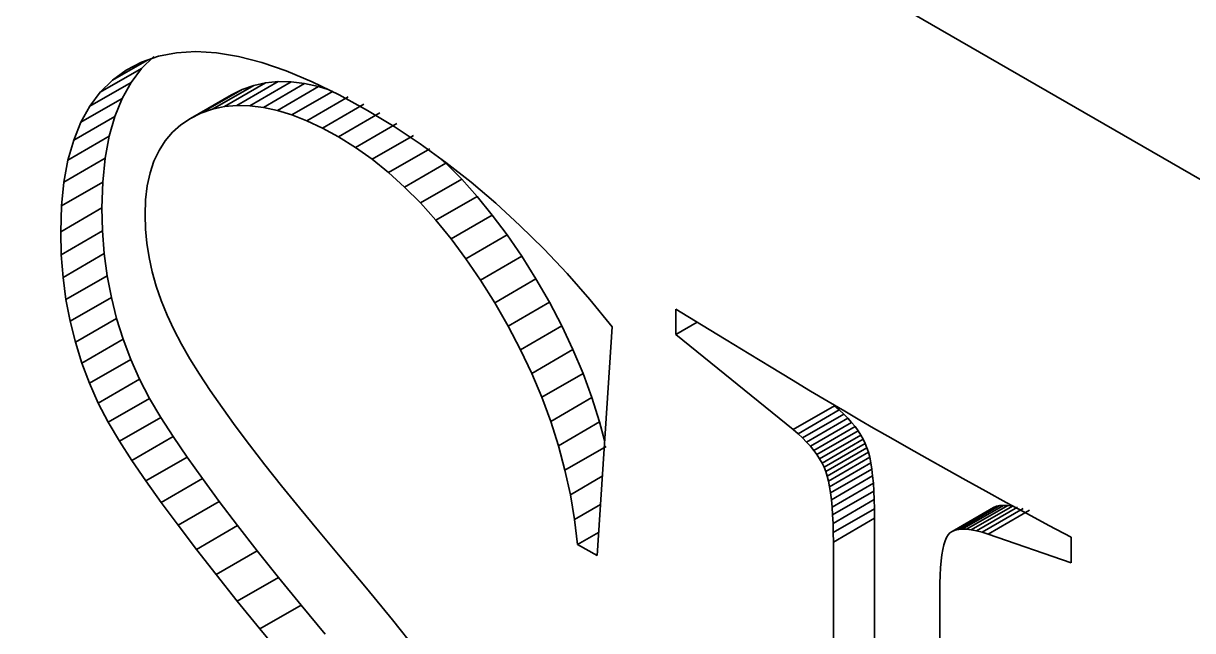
# Model space of a CAD drawing. Header units: millimetres. Extents: x -148 to 148, y -105 to 105.
# Drawn here: x 34.142 to 36.147, y -6.925 to -5.884 of the extents above; entities that cross this region are included whole.
import ezdxf

# ---------------------------------------------------------------- set-up
doc = ezdxf.new("R2010")
doc.units = ezdxf.units.MM
doc.layers.add('粗实线层', color=7, linetype='Continuous', lineweight=35)

msp = doc.modelspace()

# ---------------------------------------------------------------- linework, layer by layer
at = {"layer": '粗实线层', "color": 7, "lineweight": 35, "ltscale": 0.265361}
msp.add_line((37.3367, -6.8307), (28.1443, -1.5235), dxfattribs=at)
at = {"layer": '粗实线层', "color": 7, "lineweight": 35, "ltscale": 0.000790852}
msp.add_line((34.3737, -5.9403), (34.4047, -5.9342), dxfattribs=at)
at = {"layer": '粗实线层', "color": 7, "lineweight": 35, "ltscale": 0.000832275}
msp.add_line((34.4047, -5.9342), (34.4379, -5.9323), dxfattribs=at)
at = {"layer": '粗实线层', "color": 7, "lineweight": 35, "ltscale": 0.000887785}
msp.add_line((34.4379, -5.9323), (34.4734, -5.9344), dxfattribs=at)
at = {"layer": '粗实线层', "color": 7, "lineweight": 35, "ltscale": 0.000954245}
msp.add_line((34.4734, -5.9344), (34.511, -5.9406), dxfattribs=at)
at = {"layer": '粗实线层', "color": 7, "lineweight": 35, "ltscale": 0.001735}
msp.add_line((34.2949, -5.9815), (34.355, -5.9468), dxfattribs=at)
at = {"layer": '粗实线层', "color": 7, "lineweight": 35, "ltscale": 0.000744145}
msp.add_line((34.3185, -5.9643), (34.3448, -5.9504), dxfattribs=at)
at = {"layer": '粗实线层', "color": 7, "lineweight": 35, "ltscale": 0.000764178}
msp.add_line((34.3448, -5.9504), (34.3737, -5.9403), dxfattribs=at)
at = {"layer": '粗实线层', "color": 7, "lineweight": 35, "ltscale": 0.00073235}
for p, q in [((34.3448, -5.9613), (34.3656, -5.9407)), ((34.2741, -6.0021), (34.2949, -5.9815))]:
    msp.add_line(p, q, dxfattribs=at)
at = {"layer": '粗实线层', "color": 7, "lineweight": 35, "ltscale": 0.001029}
for p, q in [((34.511, -5.9406), (34.5509, -5.951)), ((34.9463, -6.2126), (34.9203, -6.1807)), ((34.8756, -6.2535), (34.8496, -6.2215))]:
    msp.add_line(p, q, dxfattribs=at)
at = {"layer": '粗实线层', "color": 7, "lineweight": 35, "ltscale": 0.001112}
for p, q in [((34.5509, -5.951), (34.593, -5.9654)), ((35.1019, -6.4844), (35.0847, -6.4434)), ((35.0312, -6.5252), (35.014, -6.4842))]:
    msp.add_line(p, q, dxfattribs=at)
at = {"layer": '粗实线层', "color": 7, "lineweight": 35, "ltscale": 0.002041}
for p, q in [((34.2741, -6.0021), (34.3448, -5.9613)), ((34.2561, -6.0261), (34.3268, -5.9853)), ((34.4664, -6.0311), (34.5371, -5.9903)), ((34.4869, -6.0267), (34.5576, -5.9858)), ((34.5083, -6.0246), (34.579, -5.9838)), ((34.5306, -6.0251), (34.6013, -5.9842)), ((34.5537, -6.0279), (34.6244, -5.987)), ((34.5777, -6.0331), (34.6485, -5.9923)), ((34.2408, -6.0535), (34.3115, -6.0127)), ((34.4285, -6.047), (34.4992, -6.0062)), ((34.4467, -6.038), (34.5175, -5.9972)), ((34.6284, -6.0509), (34.6991, -6.0101)), ((34.6551, -6.0634), (34.7258, -6.0226)), ((34.2284, -6.0843), (34.2991, -6.0435)), ((34.6826, -6.0783), (34.7533, -6.0375)), ((34.7117, -6.0965), (34.7824, -6.0556)), ((34.2186, -6.1185), (34.2894, -6.0776)), ((34.7403, -6.1169), (34.8111, -6.0761)), ((34.2117, -6.156), (34.2824, -6.1152)), ((34.7684, -6.1396), (34.8391, -6.0988)), ((34.796, -6.1646), (34.8667, -6.1238)), ((34.823, -6.1919), (34.8938, -6.1511)), ((34.2076, -6.1969), (34.2783, -6.1561)), ((34.8496, -6.2215), (34.9203, -6.1807)), ((34.2062, -6.2412), (34.2769, -6.2004)), ((34.8756, -6.2535), (34.9463, -6.2126)), ((34.2072, -6.2808), (34.2779, -6.2399)), ((34.2102, -6.3195), (34.2809, -6.2787)), ((34.926, -6.3242), (34.9967, -6.2834)), ((34.2152, -6.3574), (34.2859, -6.3166)), ((34.9505, -6.363), (35.0212, -6.3222)), ((34.2223, -6.3946), (34.293, -6.3538)), ((34.9736, -6.4031), (35.0443, -6.3623)), ((34.2313, -6.4309), (34.3021, -6.3901)), ((34.9948, -6.4435), (35.0655, -6.4027)), ((34.2424, -6.4664), (34.3131, -6.4256)), ((35.014, -6.4842), (35.0847, -6.4434)), ((34.2555, -6.5011), (34.3262, -6.4603)), ((34.2706, -6.535), (34.3413, -6.4942)), ((35.0312, -6.5252), (35.1019, -6.4844)), ((34.2878, -6.5681), (34.3585, -6.5273)), ((35.0465, -6.5666), (35.1172, -6.5257)), ((35.4625, -6.5806), (35.5332, -6.5398)), ((35.4707, -6.5877), (35.5414, -6.5469)), ((35.4783, -6.5949), (35.549, -6.554)), ((34.3069, -6.6004), (34.3776, -6.5596)), ((35.0597, -6.6082), (35.1304, -6.5674)), ((35.4854, -6.602), (35.5561, -6.5612)), ((35.4918, -6.6092), (35.5625, -6.5683)), ((35.4977, -6.6163), (35.5684, -6.5755)), ((34.3283, -6.6334), (34.399, -6.5925)), ((35.503, -6.6235), (35.5737, -6.5827)), ((35.5077, -6.6307), (35.5784, -6.5899)), ((35.0709, -6.6501), (35.1416, -6.6093)), ((35.5118, -6.638), (35.5825, -6.5971)), ((35.5152, -6.6452), (35.586, -6.6044)), ((35.5182, -6.6524), (35.5889, -6.6116)), ((34.3522, -6.6684), (34.4229, -6.6276)), ((35.5206, -6.6602), (35.5913, -6.6194)), ((35.5228, -6.6689), (35.5936, -6.6281)), ((35.5248, -6.6786), (35.5955, -6.6377)), ((35.5265, -6.6892), (35.5972, -6.6484)), ((34.3785, -6.7055), (34.4493, -6.6647)), ((35.5279, -6.7009), (35.5986, -6.66)), ((35.5291, -6.7134), (35.5998, -6.6726)), ((35.53, -6.727), (35.6007, -6.6862)), ((34.4074, -6.7447), (34.4781, -6.7039)), ((35.5307, -6.7416), (35.6014, -6.7007)), ((35.5311, -6.7571), (35.6018, -6.7163)), ((35.7352, -6.7551), (35.8059, -6.7142)), ((35.7401, -6.7531), (35.8108, -6.7122)), ((35.7458, -6.7518), (35.8165, -6.711)), ((35.7522, -6.7513), (35.8229, -6.7105)), ((35.7595, -6.7515), (35.8302, -6.7107)), ((35.7676, -6.7525), (35.8383, -6.7117)), ((35.7765, -6.7542), (35.8472, -6.7134)), ((35.7862, -6.7567), (35.8569, -6.7159)), ((35.5312, -6.7735), (35.6019, -6.7327)), ((35.7967, -6.7599), (35.8674, -6.719)), ((34.4388, -6.786), (34.5095, -6.7452)), ((34.4726, -6.8294), (34.5433, -6.7886)), ((34.5089, -6.8749), (34.5796, -6.8341)), ((34.5477, -6.9225), (34.6184, -6.8817))]:
    msp.add_line(p, q, dxfattribs=at)
at = {"layer": '粗实线层', "color": 7, "lineweight": 35, "ltscale": 0.000730411}
msp.add_line((34.2949, -5.9815), (34.3185, -5.9643), dxfattribs=at)
at = {"layer": '粗实线层', "color": 7, "lineweight": 35, "ltscale": 0.000750885}
msp.add_line((34.3268, -5.9853), (34.3448, -5.9613), dxfattribs=at)
at = {"layer": '粗实线层', "color": 7, "lineweight": 35, "ltscale": 0.001199}
msp.add_line((34.593, -5.9654), (34.6372, -5.9839), dxfattribs=at)
at = {"layer": '粗实线层', "color": 7, "lineweight": 35, "ltscale": 0.000783642}
for p, q in [((34.3115, -6.0127), (34.3268, -5.9853)), ((34.2408, -6.0535), (34.2561, -6.0261))]:
    msp.add_line(p, q, dxfattribs=at)
at = {"layer": '粗实线层', "color": 7, "lineweight": 35, "ltscale": 0.000520097}
for p, q in [((34.5371, -5.9903), (34.5175, -5.9972)), ((34.4664, -6.0311), (34.4467, -6.038))]:
    msp.add_line(p, q, dxfattribs=at)
at = {"layer": '粗实线层', "color": 7, "lineweight": 35, "ltscale": 0.000524948}
msp.add_line((34.5576, -5.9858), (34.5371, -5.9903), dxfattribs=at)
at = {"layer": '粗实线层', "color": 7, "lineweight": 35, "ltscale": 0.000537186}
msp.add_line((34.579, -5.9838), (34.5576, -5.9858), dxfattribs=at)
at = {"layer": '粗实线层', "color": 7, "lineweight": 35, "ltscale": 0.000556653}
msp.add_line((34.6013, -5.9842), (34.579, -5.9838), dxfattribs=at)
at = {"layer": '粗实线层', "color": 7, "lineweight": 35, "ltscale": 0.000582977}
for p, q in [((34.6244, -5.987), (34.6013, -5.9842)), ((34.5537, -6.0279), (34.5306, -6.0251))]:
    msp.add_line(p, q, dxfattribs=at)
at = {"layer": '粗实线层', "color": 7, "lineweight": 35, "ltscale": 0.000614979}
for p, q in [((34.6485, -5.9923), (34.6244, -5.987)), ((34.5777, -6.0331), (34.5537, -6.0279))]:
    msp.add_line(p, q, dxfattribs=at)
at = {"layer": '粗实线层', "color": 7, "lineweight": 35, "ltscale": 0.001292}
msp.add_line((34.6372, -5.9839), (34.6837, -6.0065), dxfattribs=at)
at = {"layer": '粗实线层', "color": 7, "lineweight": 35, "ltscale": 0.00043438}
msp.add_line((34.6651, -5.9974), (34.6485, -5.9923), dxfattribs=at)
at = {"layer": '粗实线层', "color": 7, "lineweight": 35, "ltscale": 0.00075058}
msp.add_line((34.2561, -6.0261), (34.2741, -6.0021), dxfattribs=at)
at = {"layer": '粗实线层', "color": 7, "lineweight": 35, "ltscale": 0.000830292}
for p, q in [((34.2991, -6.0435), (34.3115, -6.0127)), ((34.2284, -6.0843), (34.2408, -6.0535))]:
    msp.add_line(p, q, dxfattribs=at)
at = {"layer": '粗实线层', "color": 7, "lineweight": 35, "ltscale": 0.00050839}
msp.add_line((34.5175, -5.9972), (34.4992, -6.0062), dxfattribs=at)
at = {"layer": '粗实线层', "color": 7, "lineweight": 35, "ltscale": 0.002042}
for p, q in [((34.6026, -6.0408), (34.6734, -6)), ((34.901, -6.2877), (34.9718, -6.2468))]:
    msp.add_line(p, q, dxfattribs=at)
at = {"layer": '粗实线层', "color": 7, "lineweight": 35, "ltscale": 0.001388}
msp.add_line((34.6837, -6.0065), (34.7324, -6.0332), dxfattribs=at)
at = {"layer": '粗实线层', "color": 7, "lineweight": 35, "ltscale": 0.000524868}
msp.add_line((34.4869, -6.0267), (34.4664, -6.0311), dxfattribs=at)
at = {"layer": '粗实线层', "color": 7, "lineweight": 35, "ltscale": 0.000537222}
msp.add_line((34.5083, -6.0246), (34.4869, -6.0267), dxfattribs=at)
at = {"layer": '粗实线层', "color": 7, "lineweight": 35, "ltscale": 0.00055666}
msp.add_line((34.5306, -6.0251), (34.5083, -6.0246), dxfattribs=at)
at = {"layer": '粗实线层', "color": 7, "lineweight": 35, "ltscale": 0.000651093}
msp.add_line((34.6026, -6.0408), (34.5777, -6.0331), dxfattribs=at)
at = {"layer": '粗实线层', "color": 7, "lineweight": 35, "ltscale": 0.001332}
msp.add_line((34.7324, -6.0332), (34.778, -6.0608), dxfattribs=at)
at = {"layer": '粗实线层', "color": 7, "lineweight": 35, "ltscale": 0.000887533}
for p, q in [((34.2894, -6.0776), (34.2991, -6.0435)), ((34.2186, -6.1185), (34.2284, -6.0843))]:
    msp.add_line(p, q, dxfattribs=at)
at = {"layer": '粗实线层', "color": 7, "lineweight": 35, "ltscale": 0.000490492}
msp.add_line((34.4285, -6.047), (34.4122, -6.0579), dxfattribs=at)
at = {"layer": '粗实线层', "color": 7, "lineweight": 35, "ltscale": 0.000508559}
msp.add_line((34.4467, -6.038), (34.4285, -6.047), dxfattribs=at)
at = {"layer": '粗实线层', "color": 7, "lineweight": 35, "ltscale": 0.000692241}
msp.add_line((34.6284, -6.0509), (34.6026, -6.0408), dxfattribs=at)
at = {"layer": '粗实线层', "color": 7, "lineweight": 35, "ltscale": 0.000736188}
msp.add_line((34.6551, -6.0634), (34.6284, -6.0509), dxfattribs=at)
at = {"layer": '粗实线层', "color": 7, "lineweight": 35, "ltscale": 0.000480834}
msp.add_line((34.3978, -6.0706), (34.3853, -6.0853), dxfattribs=at)
at = {"layer": '粗实线层', "color": 7, "lineweight": 35, "ltscale": 0.000480987}
msp.add_line((34.4122, -6.0579), (34.3978, -6.0706), dxfattribs=at)
at = {"layer": '粗实线层', "color": 7, "lineweight": 35, "ltscale": 0.000782976}
msp.add_line((34.6826, -6.0783), (34.6551, -6.0634), dxfattribs=at)
at = {"layer": '粗实线层', "color": 7, "lineweight": 35, "ltscale": 0.001344}
msp.add_line((34.778, -6.0608), (34.8227, -6.0905), dxfattribs=at)
at = {"layer": '粗实线层', "color": 7, "lineweight": 35, "ltscale": 0.000953957}
msp.add_line((34.2824, -6.1152), (34.2894, -6.0776), dxfattribs=at)
at = {"layer": '粗实线层', "color": 7, "lineweight": 35, "ltscale": 0.000489946}
msp.add_line((34.3853, -6.0853), (34.3748, -6.1018), dxfattribs=at)
at = {"layer": '粗实线层', "color": 7, "lineweight": 35, "ltscale": 0.000857724}
msp.add_line((34.7117, -6.0965), (34.6826, -6.0783), dxfattribs=at)
at = {"layer": '粗实线层', "color": 7, "lineweight": 35, "ltscale": 0.001357}
msp.add_line((34.8227, -6.0905), (34.8667, -6.1223), dxfattribs=at)
at = {"layer": '粗实线层', "color": 7, "lineweight": 35, "ltscale": 0.001028}
for p, q in [((34.2783, -6.1561), (34.2824, -6.1152)), ((34.2076, -6.1969), (34.2117, -6.156)), ((35.8277, -6.7054), (35.8639, -6.725))]:
    msp.add_line(p, q, dxfattribs=at)
at = {"layer": '粗实线层', "color": 7, "lineweight": 35, "ltscale": 0.000508016}
msp.add_line((34.3748, -6.1018), (34.3661, -6.1202), dxfattribs=at)
at = {"layer": '粗实线层', "color": 7, "lineweight": 35, "ltscale": 0.000878695}
msp.add_line((34.7403, -6.1169), (34.7117, -6.0965), dxfattribs=at)
at = {"layer": '粗实线层', "color": 7, "lineweight": 35, "ltscale": 0.000954332}
msp.add_line((34.2117, -6.156), (34.2186, -6.1185), dxfattribs=at)
at = {"layer": '粗实线层', "color": 7, "lineweight": 35, "ltscale": 0.000533674}
msp.add_line((34.3661, -6.1202), (34.3594, -6.1404), dxfattribs=at)
at = {"layer": '粗实线层', "color": 7, "lineweight": 35, "ltscale": 0.000902998}
msp.add_line((34.7684, -6.1396), (34.7403, -6.1169), dxfattribs=at)
at = {"layer": '粗实线层', "color": 7, "lineweight": 35, "ltscale": 0.000270616}
msp.add_line((34.8667, -6.1238), (34.8587, -6.1165), dxfattribs=at)
at = {"layer": '粗实线层', "color": 7, "lineweight": 35, "ltscale": 0.001372}
msp.add_line((34.8667, -6.1223), (34.9099, -6.1562), dxfattribs=at)
at = {"layer": '粗实线层', "color": 7, "lineweight": 35, "ltscale": 0.000961097}
msp.add_line((34.8938, -6.1511), (34.8667, -6.1238), dxfattribs=at)
at = {"layer": '粗实线层', "color": 7, "lineweight": 35, "ltscale": 0.000566033}
msp.add_line((34.3594, -6.1404), (34.3546, -6.1626), dxfattribs=at)
at = {"layer": '粗实线层', "color": 7, "lineweight": 35, "ltscale": 0.000930884}
msp.add_line((34.796, -6.1646), (34.7684, -6.1396), dxfattribs=at)
at = {"layer": '粗实线层', "color": 7, "lineweight": 35, "ltscale": 0.000993598}
msp.add_line((34.9203, -6.1807), (34.8938, -6.1511), dxfattribs=at)
at = {"layer": '粗实线层', "color": 7, "lineweight": 35, "ltscale": 0.001108}
for p, q in [((34.2769, -6.2004), (34.2783, -6.1561)), ((34.2062, -6.2412), (34.2076, -6.1969))]:
    msp.add_line(p, q, dxfattribs=at)
at = {"layer": '粗实线层', "color": 7, "lineweight": 35, "ltscale": 0.000604701}
msp.add_line((34.3546, -6.1626), (34.3517, -6.1866), dxfattribs=at)
at = {"layer": '粗实线层', "color": 7, "lineweight": 35, "ltscale": 0.000960826}
msp.add_line((34.823, -6.1919), (34.796, -6.1646), dxfattribs=at)
at = {"layer": '粗实线层', "color": 7, "lineweight": 35, "ltscale": 0.00139}
msp.add_line((34.9099, -6.1562), (34.9522, -6.1923), dxfattribs=at)
at = {"layer": '粗实线层', "color": 7, "lineweight": 35, "ltscale": 0.000647419}
msp.add_line((34.3517, -6.1866), (34.3508, -6.2125), dxfattribs=at)
at = {"layer": '粗实线层', "color": 7, "lineweight": 35, "ltscale": 0.000993882}
msp.add_line((34.8496, -6.2215), (34.823, -6.1919), dxfattribs=at)
at = {"layer": '粗实线层', "color": 7, "lineweight": 35, "ltscale": 0.00141}
msp.add_line((34.9522, -6.1923), (34.9938, -6.2304), dxfattribs=at)
at = {"layer": '粗实线层', "color": 7, "lineweight": 35, "ltscale": 0.000989471}
msp.add_line((34.2779, -6.2399), (34.2769, -6.2004), dxfattribs=at)
at = {"layer": '粗实线层', "color": 7, "lineweight": 35, "ltscale": 0.000604168}
msp.add_line((34.3508, -6.2125), (34.3515, -6.2366), dxfattribs=at)
at = {"layer": '粗实线层', "color": 7, "lineweight": 35, "ltscale": 0.001067}
for p, q in [((34.9718, -6.2468), (34.9463, -6.2126)), ((34.901, -6.2877), (34.8756, -6.2535))]:
    msp.add_line(p, q, dxfattribs=at)
at = {"layer": '粗实线层', "color": 7, "lineweight": 35, "ltscale": 0.001432}
msp.add_line((34.9938, -6.2304), (35.0345, -6.2707), dxfattribs=at)
at = {"layer": '粗实线层', "color": 7, "lineweight": 35, "ltscale": 0.00098909}
msp.add_line((34.2072, -6.2808), (34.2062, -6.2412), dxfattribs=at)
at = {"layer": '粗实线层', "color": 7, "lineweight": 35, "ltscale": 0.000971492}
msp.add_line((34.2809, -6.2787), (34.2779, -6.2399), dxfattribs=at)
at = {"layer": '粗实线层', "color": 7, "lineweight": 35, "ltscale": 0.000609682}
msp.add_line((34.3515, -6.2366), (34.3538, -6.2609), dxfattribs=at)
at = {"layer": '粗实线层', "color": 7, "lineweight": 35, "ltscale": 0.001106}
msp.add_line((34.9967, -6.2834), (34.9718, -6.2468), dxfattribs=at)
at = {"layer": '粗实线层', "color": 7, "lineweight": 35, "ltscale": 0.000617122}
msp.add_line((34.3538, -6.2609), (34.3577, -6.2853), dxfattribs=at)
at = {"layer": '粗实线层', "color": 7, "lineweight": 35, "ltscale": 0.001455}
for p, q in [((35.0345, -6.2707), (35.0745, -6.313)), ((34.5796, -6.8341), (34.5433, -6.7886)), ((34.5089, -6.8749), (34.4726, -6.8294))]:
    msp.add_line(p, q, dxfattribs=at)
at = {"layer": '粗实线层', "color": 7, "lineweight": 35, "ltscale": 0.000971873}
msp.add_line((34.2102, -6.3195), (34.2072, -6.2808), dxfattribs=at)
at = {"layer": '粗实线层', "color": 7, "lineweight": 35, "ltscale": 0.000957031}
msp.add_line((34.2859, -6.3166), (34.2809, -6.2787), dxfattribs=at)
at = {"layer": '粗实线层', "color": 7, "lineweight": 35, "ltscale": 0.000627719}
msp.add_line((34.3577, -6.2853), (34.3631, -6.3098), dxfattribs=at)
at = {"layer": '粗实线层', "color": 7, "lineweight": 35, "ltscale": 0.001105}
msp.add_line((34.926, -6.3242), (34.901, -6.2877), dxfattribs=at)
at = {"layer": '粗实线层', "color": 7, "lineweight": 35, "ltscale": 0.001147}
for p, q in [((35.0212, -6.3222), (34.9967, -6.2834)), ((34.9505, -6.363), (34.926, -6.3242))]:
    msp.add_line(p, q, dxfattribs=at)
at = {"layer": '粗实线层', "color": 7, "lineweight": 35, "ltscale": 0.000639954}
msp.add_line((34.3631, -6.3098), (34.37, -6.3344), dxfattribs=at)
at = {"layer": '粗实线层', "color": 7, "lineweight": 35, "ltscale": 0.001481}
msp.add_line((35.0745, -6.313), (35.1136, -6.3575), dxfattribs=at)
at = {"layer": '粗实线层', "color": 7, "lineweight": 35, "ltscale": 0.000956652}
msp.add_line((34.2152, -6.3574), (34.2102, -6.3195), dxfattribs=at)
at = {"layer": '粗实线层', "color": 7, "lineweight": 35, "ltscale": 0.000945075}
for p, q in [((34.293, -6.3538), (34.2859, -6.3166)), ((34.2223, -6.3946), (34.2152, -6.3574))]:
    msp.add_line(p, q, dxfattribs=at)
at = {"layer": '粗实线层', "color": 7, "lineweight": 35, "ltscale": 0.000654324}
msp.add_line((34.37, -6.3344), (34.3785, -6.3592), dxfattribs=at)
at = {"layer": '粗实线层', "color": 7, "lineweight": 35, "ltscale": 0.001158}
for p, q in [((35.0443, -6.3623), (35.0212, -6.3222)), ((34.9736, -6.4031), (34.9505, -6.363))]:
    msp.add_line(p, q, dxfattribs=at)
at = {"layer": '粗实线层', "color": 7, "lineweight": 35, "ltscale": 0.000935747}
msp.add_line((34.3021, -6.3901), (34.293, -6.3538), dxfattribs=at)
at = {"layer": '粗实线层', "color": 7, "lineweight": 35, "ltscale": 0.000670759}
msp.add_line((34.3785, -6.3592), (34.3885, -6.3841), dxfattribs=at)
at = {"layer": '粗实线层', "color": 7, "lineweight": 35, "ltscale": 0.001141}
for p, q in [((35.0655, -6.4027), (35.0443, -6.3623)), ((34.9948, -6.4435), (34.9736, -6.4031))]:
    msp.add_line(p, q, dxfattribs=at)
at = {"layer": '粗实线层', "color": 7, "lineweight": 35, "ltscale": 0.001508}
msp.add_line((35.1136, -6.3575), (35.1519, -6.4041), dxfattribs=at)
at = {"layer": '粗实线层', "color": 7, "lineweight": 35, "ltscale": 0.001095}
for p, q in [((35.261, -6.4177), (35.261, -6.3739)), ((35.9389, -6.7653), (35.9389, -6.8091))]:
    msp.add_line(p, q, dxfattribs=at)
at = {"layer": '粗实线层', "color": 7, "lineweight": 35, "ltscale": 0.0013}
msp.add_line((35.261, -6.3739), (35.3053, -6.4011), dxfattribs=at)
at = {"layer": '粗实线层', "color": 7, "lineweight": 35, "ltscale": 0.000936117}
msp.add_line((34.2313, -6.4309), (34.2223, -6.3946), dxfattribs=at)
at = {"layer": '粗实线层', "color": 7, "lineweight": 35, "ltscale": 0.000930357}
for p, q in [((34.3131, -6.4256), (34.3021, -6.3901)), ((34.2424, -6.4664), (34.2313, -6.4309))]:
    msp.add_line(p, q, dxfattribs=at)
at = {"layer": '粗实线层', "color": 7, "lineweight": 35, "ltscale": 0.000688695}
msp.add_line((34.3885, -6.3841), (34.4001, -6.4091), dxfattribs=at)
at = {"layer": '粗实线层', "color": 7, "lineweight": 35, "ltscale": 0.001062}
msp.add_line((35.261, -6.4177), (35.2978, -6.3965), dxfattribs=at)
at = {"layer": '粗实线层', "color": 7, "lineweight": 35, "ltscale": 0.000708423}
msp.add_line((34.4001, -6.4091), (34.4131, -6.4342), dxfattribs=at)
at = {"layer": '粗实线层', "color": 7, "lineweight": 35, "ltscale": 0.001125}
for p, q in [((35.0847, -6.4434), (35.0655, -6.4027)), ((35.014, -6.4842), (34.9948, -6.4435))]:
    msp.add_line(p, q, dxfattribs=at)
at = {"layer": '粗实线层', "color": 7, "lineweight": 35, "ltscale": 0.009841}
msp.add_line((35.1519, -6.4041), (35.1259, -6.7968), dxfattribs=at)
at = {"layer": '粗实线层', "color": 7, "lineweight": 35, "ltscale": 0.001231}
msp.add_line((35.3053, -6.4011), (35.3473, -6.4268), dxfattribs=at)
at = {"layer": '粗实线层', "color": 7, "lineweight": 35, "ltscale": 0.000927512}
for p, q in [((34.3262, -6.4603), (34.3131, -6.4256)), ((34.2555, -6.5011), (34.2424, -6.4664))]:
    msp.add_line(p, q, dxfattribs=at)
at = {"layer": '粗实线层', "color": 7, "lineweight": 35, "ltscale": 0.000729666}
msp.add_line((34.4131, -6.4342), (34.4278, -6.4595), dxfattribs=at)
at = {"layer": '粗实线层', "color": 7, "lineweight": 35, "ltscale": 0.006477}
msp.add_line((35.4625, -6.5806), (35.261, -6.4177), dxfattribs=at)
at = {"layer": '粗实线层', "color": 7, "lineweight": 35, "ltscale": 0.001162}
msp.add_line((35.3473, -6.4268), (35.3871, -6.4509), dxfattribs=at)
at = {"layer": '粗实线层', "color": 7, "lineweight": 35, "ltscale": 0.001092}
for p, q in [((35.3871, -6.4509), (35.4244, -6.4736)), ((35.1304, -6.5674), (35.1172, -6.5257)), ((35.0597, -6.6082), (35.0465, -6.5666))]:
    msp.add_line(p, q, dxfattribs=at)
at = {"layer": '粗实线层', "color": 7, "lineweight": 35, "ltscale": 0.000927951}
msp.add_line((34.3413, -6.4942), (34.3262, -6.4603), dxfattribs=at)
at = {"layer": '粗实线层', "color": 7, "lineweight": 35, "ltscale": 0.000771677}
msp.add_line((34.4278, -6.4595), (34.4442, -6.4856), dxfattribs=at)
at = {"layer": '粗实线层', "color": 7, "lineweight": 35, "ltscale": 0.001024}
msp.add_line((35.4244, -6.4736), (35.4595, -6.4947), dxfattribs=at)
at = {"layer": '粗实线层', "color": 7, "lineweight": 35, "ltscale": 0.000931731}
msp.add_line((34.3585, -6.5273), (34.3413, -6.4942), dxfattribs=at)
at = {"layer": '粗实线层', "color": 7, "lineweight": 35, "ltscale": 0.000834242}
msp.add_line((34.4442, -6.4856), (34.4626, -6.5134), dxfattribs=at)
at = {"layer": '粗实线层', "color": 7, "lineweight": 35, "ltscale": 0.001101}
for p, q in [((35.1172, -6.5257), (35.1019, -6.4844)), ((35.0465, -6.5666), (35.0312, -6.5252))]:
    msp.add_line(p, q, dxfattribs=at)
at = {"layer": '粗实线层', "color": 7, "lineweight": 35, "ltscale": 0.000954435}
msp.add_line((35.4595, -6.4947), (35.4922, -6.5144), dxfattribs=at)
at = {"layer": '粗实线层', "color": 7, "lineweight": 35, "ltscale": 0.000927602}
msp.add_line((34.2706, -6.535), (34.2555, -6.5011), dxfattribs=at)
at = {"layer": '粗实线层', "color": 7, "lineweight": 35, "ltscale": 0.000896292}
msp.add_line((34.4626, -6.5134), (34.4831, -6.5429), dxfattribs=at)
at = {"layer": '粗实线层', "color": 7, "lineweight": 35, "ltscale": 0.000885091}
msp.add_line((35.4922, -6.5144), (35.5226, -6.5325), dxfattribs=at)
at = {"layer": '粗实线层', "color": 7, "lineweight": 35, "ltscale": 0.000932069}
msp.add_line((34.2878, -6.5681), (34.2706, -6.535), dxfattribs=at)
at = {"layer": '粗实线层', "color": 7, "lineweight": 35, "ltscale": 0.000938289}
for p, q in [((34.3776, -6.5596), (34.3585, -6.5273)), ((34.3069, -6.6004), (34.2878, -6.5681))]:
    msp.add_line(p, q, dxfattribs=at)
at = {"layer": '粗实线层', "color": 7, "lineweight": 35, "ltscale": 0.000816147}
msp.add_line((35.5226, -6.5325), (35.5507, -6.5491), dxfattribs=at)
at = {"layer": '粗实线层', "color": 7, "lineweight": 35, "ltscale": 0.000959327}
msp.add_line((34.4831, -6.5429), (34.5055, -6.574), dxfattribs=at)
at = {"layer": '粗实线层', "color": 7, "lineweight": 35, "ltscale": 0.000272341}
for p, q in [((35.5414, -6.5469), (35.5332, -6.5398)), ((35.4707, -6.5877), (35.4625, -6.5806))]:
    msp.add_line(p, q, dxfattribs=at)
at = {"layer": '粗实线层', "color": 7, "lineweight": 35, "ltscale": 0.000261269}
msp.add_line((35.549, -6.554), (35.5414, -6.5469), dxfattribs=at)
at = {"layer": '粗实线层', "color": 7, "lineweight": 35, "ltscale": 0.000251135}
msp.add_line((35.5561, -6.5612), (35.549, -6.554), dxfattribs=at)
at = {"layer": '粗实线层', "color": 7, "lineweight": 35, "ltscale": 0.00074669}
msp.add_line((35.5507, -6.5491), (35.5765, -6.5642), dxfattribs=at)
at = {"layer": '粗实线层', "color": 7, "lineweight": 35, "ltscale": 0.000982007}
msp.add_line((34.399, -6.5925), (34.3776, -6.5596), dxfattribs=at)
at = {"layer": '粗实线层', "color": 7, "lineweight": 35, "ltscale": 0.001023}
msp.add_line((34.5055, -6.574), (34.53, -6.6068), dxfattribs=at)
at = {"layer": '粗实线层', "color": 7, "lineweight": 35, "ltscale": 0.000828172}
msp.add_line((35.139, -6.5994), (35.1304, -6.5674), dxfattribs=at)
at = {"layer": '粗实线层', "color": 7, "lineweight": 35, "ltscale": 0.000241211}
for p, q in [((35.5625, -6.5683), (35.5561, -6.5612)), ((35.4918, -6.6092), (35.4854, -6.602))]:
    msp.add_line(p, q, dxfattribs=at)
at = {"layer": '粗实线层', "color": 7, "lineweight": 35, "ltscale": 0.000231764}
for p, q in [((35.5684, -6.5755), (35.5625, -6.5683)), ((35.4977, -6.6163), (35.4918, -6.6092))]:
    msp.add_line(p, q, dxfattribs=at)
at = {"layer": '粗实线层', "color": 7, "lineweight": 35, "ltscale": 0.000222716}
msp.add_line((35.5737, -6.5827), (35.5684, -6.5755), dxfattribs=at)
at = {"layer": '粗实线层', "color": 7, "lineweight": 35, "ltscale": 0.000677904}
msp.add_line((35.5765, -6.5642), (35.5999, -6.5779), dxfattribs=at)
at = {"layer": '粗实线层', "color": 7, "lineweight": 35, "ltscale": 0.00106}
for p, q in [((34.4229, -6.6276), (34.399, -6.5925)), ((34.3522, -6.6684), (34.3283, -6.6334))]:
    msp.add_line(p, q, dxfattribs=at)
at = {"layer": '粗实线层', "color": 7, "lineweight": 35, "ltscale": 0.000261529}
msp.add_line((35.4783, -6.5949), (35.4707, -6.5877), dxfattribs=at)
at = {"layer": '粗实线层', "color": 7, "lineweight": 35, "ltscale": 0.000250863}
msp.add_line((35.4854, -6.602), (35.4783, -6.5949), dxfattribs=at)
at = {"layer": '粗实线层', "color": 7, "lineweight": 35, "ltscale": 0.000215109}
msp.add_line((35.5784, -6.5899), (35.5737, -6.5827), dxfattribs=at)
at = {"layer": '粗实线层', "color": 7, "lineweight": 35, "ltscale": 0.000207385}
for p, q in [((35.5825, -6.5971), (35.5784, -6.5899)), ((35.5118, -6.638), (35.5077, -6.6307))]:
    msp.add_line(p, q, dxfattribs=at)
at = {"layer": '粗实线层', "color": 7, "lineweight": 35, "ltscale": 0.000860577}
msp.add_line((35.5999, -6.5779), (35.6298, -6.595), dxfattribs=at)
at = {"layer": '粗实线层', "color": 7, "lineweight": 35, "ltscale": 0.000884138}
msp.add_line((35.6298, -6.595), (35.6605, -6.6125), dxfattribs=at)
at = {"layer": '粗实线层', "color": 7, "lineweight": 35, "ltscale": 0.000981688}
msp.add_line((34.3283, -6.6334), (34.3069, -6.6004), dxfattribs=at)
at = {"layer": '粗实线层', "color": 7, "lineweight": 35, "ltscale": 0.001086}
msp.add_line((34.53, -6.6068), (34.5565, -6.6412), dxfattribs=at)
at = {"layer": '粗实线层', "color": 7, "lineweight": 35, "ltscale": 0.001085}
msp.add_line((35.0709, -6.6501), (35.0597, -6.6082), dxfattribs=at)
at = {"layer": '粗实线层', "color": 7, "lineweight": 35, "ltscale": 0.000223024}
msp.add_line((35.503, -6.6235), (35.4977, -6.6163), dxfattribs=at)
at = {"layer": '粗实线层', "color": 7, "lineweight": 35, "ltscale": 0.000200813}
for p, q in [((35.586, -6.6044), (35.5825, -6.5971)), ((35.5152, -6.6452), (35.5118, -6.638))]:
    msp.add_line(p, q, dxfattribs=at)
at = {"layer": '粗实线层', "color": 7, "lineweight": 35, "ltscale": 0.000194944}
msp.add_line((35.5889, -6.6116), (35.586, -6.6044), dxfattribs=at)
at = {"layer": '粗实线层', "color": 7, "lineweight": 35, "ltscale": 0.000203402}
msp.add_line((35.5913, -6.6194), (35.5889, -6.6116), dxfattribs=at)
at = {"layer": '粗实线层', "color": 7, "lineweight": 35, "ltscale": 0.000908377}
msp.add_line((35.6605, -6.6125), (35.6922, -6.6304), dxfattribs=at)
at = {"layer": '粗实线层', "color": 7, "lineweight": 35, "ltscale": 0.001138}
for p, q in [((34.4493, -6.6647), (34.4229, -6.6276)), ((34.3785, -6.7055), (34.3522, -6.6684))]:
    msp.add_line(p, q, dxfattribs=at)
at = {"layer": '粗实线层', "color": 7, "lineweight": 35, "ltscale": 0.000214789}
msp.add_line((35.5077, -6.6307), (35.503, -6.6235), dxfattribs=at)
at = {"layer": '粗实线层', "color": 7, "lineweight": 35, "ltscale": 0.000224733}
for p, q in [((35.5936, -6.6281), (35.5913, -6.6194)), ((35.5228, -6.6689), (35.5206, -6.6602))]:
    msp.add_line(p, q, dxfattribs=at)
at = {"layer": '粗实线层', "color": 7, "lineweight": 35, "ltscale": 0.000246732}
msp.add_line((35.5955, -6.6377), (35.5936, -6.6281), dxfattribs=at)
at = {"layer": '粗实线层', "color": 7, "lineweight": 35, "ltscale": 0.000932483}
msp.add_line((35.6922, -6.6304), (35.7247, -6.6486), dxfattribs=at)
at = {"layer": '粗实线层', "color": 7, "lineweight": 35, "ltscale": 0.001149}
msp.add_line((34.5565, -6.6412), (34.585, -6.6773), dxfattribs=at)
at = {"layer": '粗实线层', "color": 7, "lineweight": 35, "ltscale": 0.00108}
msp.add_line((35.0802, -6.6923), (35.0709, -6.6501), dxfattribs=at)
at = {"layer": '粗实线层', "color": 7, "lineweight": 35, "ltscale": 0.000195298}
msp.add_line((35.5182, -6.6524), (35.5152, -6.6452), dxfattribs=at)
at = {"layer": '粗实线层', "color": 7, "lineweight": 35, "ltscale": 0.000203038}
msp.add_line((35.5206, -6.6602), (35.5182, -6.6524), dxfattribs=at)
at = {"layer": '粗实线层', "color": 7, "lineweight": 35, "ltscale": 0.000269612}
for p, q in [((35.5972, -6.6484), (35.5955, -6.6377)), ((35.5265, -6.6892), (35.5248, -6.6786))]:
    msp.add_line(p, q, dxfattribs=at)
at = {"layer": '粗实线层', "color": 7, "lineweight": 35, "ltscale": 0.000292883}
for p, q in [((35.5986, -6.66), (35.5972, -6.6484)), ((35.5279, -6.7009), (35.5265, -6.6892))]:
    msp.add_line(p, q, dxfattribs=at)
at = {"layer": '粗实线层', "color": 7, "lineweight": 35, "ltscale": 0.000956413}
msp.add_line((35.7247, -6.6486), (35.7582, -6.6671), dxfattribs=at)
at = {"layer": '粗实线层', "color": 7, "lineweight": 35, "ltscale": 0.001217}
for p, q in [((34.4781, -6.7039), (34.4493, -6.6647)), ((34.4074, -6.7447), (34.3785, -6.7055))]:
    msp.add_line(p, q, dxfattribs=at)
at = {"layer": '粗实线层', "color": 7, "lineweight": 35, "ltscale": 0.001213}
msp.add_line((34.585, -6.6773), (34.6155, -6.715), dxfattribs=at)
at = {"layer": '粗实线层', "color": 7, "lineweight": 35, "ltscale": 0.00158}
msp.add_line((35.0802, -6.6923), (35.1349, -6.6607), dxfattribs=at)
at = {"layer": '粗实线层', "color": 7, "lineweight": 35, "ltscale": 0.000247106}
msp.add_line((35.5248, -6.6786), (35.5228, -6.6689), dxfattribs=at)
at = {"layer": '粗实线层', "color": 7, "lineweight": 35, "ltscale": 0.00031646}
msp.add_line((35.5998, -6.6726), (35.5986, -6.66), dxfattribs=at)
at = {"layer": '粗实线层', "color": 7, "lineweight": 35, "ltscale": 0.000339898}
msp.add_line((35.6007, -6.6862), (35.5998, -6.6726), dxfattribs=at)
at = {"layer": '粗实线层', "color": 7, "lineweight": 35, "ltscale": 0.000980539}
msp.add_line((35.7582, -6.6671), (35.7925, -6.6861), dxfattribs=at)
at = {"layer": '粗实线层', "color": 7, "lineweight": 35, "ltscale": 0.001078}
for p, q in [((35.0874, -6.7348), (35.0802, -6.6923)), ((35.0927, -6.7777), (35.0874, -6.7348))]:
    msp.add_line(p, q, dxfattribs=at)
at = {"layer": '粗实线层', "color": 7, "lineweight": 35, "ltscale": 0.000363911}
msp.add_line((35.6014, -6.7007), (35.6007, -6.6862), dxfattribs=at)
at = {"layer": '粗实线层', "color": 7, "lineweight": 35, "ltscale": 0.001004}
msp.add_line((35.7925, -6.6861), (35.8277, -6.7054), dxfattribs=at)
at = {"layer": '粗实线层', "color": 7, "lineweight": 35, "ltscale": 0.001296}
msp.add_line((34.5095, -6.7452), (34.4781, -6.7039), dxfattribs=at)
at = {"layer": '粗实线层', "color": 7, "lineweight": 35, "ltscale": 0.001277}
msp.add_line((34.6155, -6.715), (34.6481, -6.7544), dxfattribs=at)
at = {"layer": '粗实线层', "color": 7, "lineweight": 35, "ltscale": 0.001278}
msp.add_line((35.0874, -6.7348), (35.1317, -6.7093), dxfattribs=at)
at = {"layer": '粗实线层', "color": 7, "lineweight": 35, "ltscale": 0.00031608}
msp.add_line((35.5291, -6.7134), (35.5279, -6.7009), dxfattribs=at)
at = {"layer": '粗实线层', "color": 7, "lineweight": 35, "ltscale": 0.000340279}
msp.add_line((35.53, -6.727), (35.5291, -6.7134), dxfattribs=at)
at = {"layer": '粗实线层', "color": 7, "lineweight": 35, "ltscale": 0.000388072}
for p, q in [((35.6018, -6.7163), (35.6014, -6.7007)), ((35.5311, -6.7571), (35.5307, -6.7416))]:
    msp.add_line(p, q, dxfattribs=at)
at = {"layer": '粗实线层', "color": 7, "lineweight": 35, "ltscale": 0.000412002}
for p, q in [((35.6019, -6.7327), (35.6018, -6.7163)), ((35.5312, -6.7735), (35.5311, -6.7571))]:
    msp.add_line(p, q, dxfattribs=at)
at = {"layer": '粗实线层', "color": 7, "lineweight": 35, "ltscale": 0.000131052}
for p, q in [((35.8108, -6.7122), (35.8059, -6.7142)), ((35.7401, -6.7531), (35.7352, -6.7551))]:
    msp.add_line(p, q, dxfattribs=at)
at = {"layer": '粗实线层', "color": 7, "lineweight": 35, "ltscale": 0.000145232}
msp.add_line((35.8165, -6.711), (35.8108, -6.7122), dxfattribs=at)
at = {"layer": '粗实线层', "color": 7, "lineweight": 35, "ltscale": 0.000162262}
msp.add_line((35.8229, -6.7105), (35.8165, -6.711), dxfattribs=at)
at = {"layer": '粗实线层', "color": 7, "lineweight": 35, "ltscale": 0.000182063}
msp.add_line((35.8302, -6.7107), (35.8229, -6.7105), dxfattribs=at)
at = {"layer": '粗实线层', "color": 7, "lineweight": 35, "ltscale": 0.000203269}
for p, q in [((35.8383, -6.7117), (35.8302, -6.7107)), ((35.7676, -6.7525), (35.7595, -6.7515))]:
    msp.add_line(p, q, dxfattribs=at)
at = {"layer": '粗实线层', "color": 7, "lineweight": 35, "ltscale": 0.000363529}
msp.add_line((35.5307, -6.7416), (35.53, -6.727), dxfattribs=at)
at = {"layer": '粗实线层', "color": 7, "lineweight": 35, "ltscale": 0.031065}
msp.add_line((35.6019, -7.9753), (35.6019, -6.7327), dxfattribs=at)
at = {"layer": '粗实线层', "color": 7, "lineweight": 35, "ltscale": 0.001053}
msp.add_line((35.8639, -6.725), (35.9009, -6.745), dxfattribs=at)
at = {"layer": '粗实线层', "color": 7, "lineweight": 35, "ltscale": 0.001297}
msp.add_line((34.4388, -6.786), (34.4074, -6.7447), dxfattribs=at)
at = {"layer": '粗实线层', "color": 7, "lineweight": 35, "ltscale": 0.001376}
for p, q in [((34.5433, -6.7886), (34.5095, -6.7452)), ((34.4726, -6.8294), (34.4388, -6.786))]:
    msp.add_line(p, q, dxfattribs=at)
at = {"layer": '粗实线层', "color": 7, "lineweight": 35, "ltscale": 0.001341}
msp.add_line((34.6481, -6.7544), (34.6826, -6.7954), dxfattribs=at)
at = {"layer": '粗实线层', "color": 7, "lineweight": 35, "ltscale": 0.001034}
msp.add_line((35.0927, -6.7777), (35.1285, -6.757), dxfattribs=at)
at = {"layer": '粗实线层', "color": 7, "lineweight": 35, "ltscale": 0.000122094}
msp.add_line((35.7352, -6.7551), (35.7312, -6.7578), dxfattribs=at)
at = {"layer": '粗实线层', "color": 7, "lineweight": 35, "ltscale": 0.000145313}
msp.add_line((35.7458, -6.7518), (35.7401, -6.7531), dxfattribs=at)
at = {"layer": '粗实线层', "color": 7, "lineweight": 35, "ltscale": 0.000162232}
msp.add_line((35.7522, -6.7513), (35.7458, -6.7518), dxfattribs=at)
at = {"layer": '粗实线层', "color": 7, "lineweight": 35, "ltscale": 0.000182051}
msp.add_line((35.7595, -6.7515), (35.7522, -6.7513), dxfattribs=at)
at = {"layer": '粗实线层', "color": 7, "lineweight": 35, "ltscale": 0.000226464}
msp.add_line((35.7765, -6.7542), (35.7676, -6.7525), dxfattribs=at)
at = {"layer": '粗实线层', "color": 7, "lineweight": 35, "ltscale": 0.000249804}
msp.add_line((35.7862, -6.7567), (35.7765, -6.7542), dxfattribs=at)
at = {"layer": '粗实线层', "color": 7, "lineweight": 35, "ltscale": 0.000274294}
msp.add_line((35.7967, -6.7599), (35.7862, -6.7567), dxfattribs=at)
at = {"layer": '粗实线层', "color": 7, "lineweight": 35, "ltscale": 0.001076}
msp.add_line((35.9009, -6.745), (35.9389, -6.7653), dxfattribs=at)
at = {"layer": '粗实线层', "color": 7, "lineweight": 35, "ltscale": 0.031066}
msp.add_line((35.5312, -8.0162), (35.5312, -6.7735), dxfattribs=at)
at = {"layer": '粗实线层', "color": 7, "lineweight": 35, "ltscale": 0.000179413}
msp.add_line((35.7228, -6.7713), (35.7207, -6.7782), dxfattribs=at)
at = {"layer": '粗实线层', "color": 7, "lineweight": 35, "ltscale": 0.000153123}
msp.add_line((35.7252, -6.7657), (35.7228, -6.7713), dxfattribs=at)
at = {"layer": '粗实线层', "color": 7, "lineweight": 35, "ltscale": 0.00012993}
msp.add_line((35.7279, -6.7612), (35.7252, -6.7657), dxfattribs=at)
at = {"layer": '粗实线层', "color": 7, "lineweight": 35, "ltscale": 0.000118746}
msp.add_line((35.7312, -6.7578), (35.7279, -6.7612), dxfattribs=at)
at = {"layer": '粗实线层', "color": 7, "lineweight": 35, "ltscale": 0.003763}
msp.add_line((35.9389, -6.8091), (35.7967, -6.7599), dxfattribs=at)
at = {"layer": '粗实线层', "color": 7, "lineweight": 35, "ltscale": 0.001858}
msp.add_line((34.6826, -6.7954), (34.7304, -6.8523), dxfattribs=at)
at = {"layer": '粗实线层', "color": 7, "lineweight": 35, "ltscale": 0.000958101}
msp.add_line((35.1259, -6.7968), (35.0927, -6.7777), dxfattribs=at)
at = {"layer": '粗实线层', "color": 7, "lineweight": 35, "ltscale": 0.000263264}
msp.add_line((35.7173, -6.7954), (35.716, -6.8059), dxfattribs=at)
at = {"layer": '粗实线层', "color": 7, "lineweight": 35, "ltscale": 0.000234486}
msp.add_line((35.7188, -6.7862), (35.7173, -6.7954), dxfattribs=at)
at = {"layer": '粗实线层', "color": 7, "lineweight": 35, "ltscale": 0.000206265}
msp.add_line((35.7207, -6.7782), (35.7188, -6.7862), dxfattribs=at)
at = {"layer": '粗实线层', "color": 7, "lineweight": 35, "ltscale": 0.000322057}
msp.add_line((35.715, -6.8176), (35.7143, -6.8304), dxfattribs=at)
at = {"layer": '粗实线层', "color": 7, "lineweight": 35, "ltscale": 0.000292876}
msp.add_line((35.716, -6.8059), (35.715, -6.8176), dxfattribs=at)
at = {"layer": '粗实线层', "color": 7, "lineweight": 35, "ltscale": 0.001535}
for p, q in [((34.6184, -6.8817), (34.5796, -6.8341)), ((34.5477, -6.9225), (34.5089, -6.8749))]:
    msp.add_line(p, q, dxfattribs=at)
at = {"layer": '粗实线层', "color": 7, "lineweight": 35, "ltscale": 0.000351877}
msp.add_line((35.7143, -6.8304), (35.7139, -6.8445), dxfattribs=at)
at = {"layer": '粗实线层', "color": 7, "lineweight": 35, "ltscale": 0.001766}
msp.add_line((34.7304, -6.8523), (34.7752, -6.907), dxfattribs=at)
at = {"layer": '粗实线层', "color": 7, "lineweight": 35, "ltscale": 0.00038187}
msp.add_line((35.7139, -6.8445), (35.7137, -6.8598), dxfattribs=at)
at = {"layer": '粗实线层', "color": 7, "lineweight": 35, "ltscale": 0.031955}
msp.add_line((35.7137, -6.8598), (35.7137, -8.138), dxfattribs=at)
at = {"layer": '粗实线层', "color": 7, "lineweight": 35, "ltscale": 0.001615}
for p, q in [((34.6597, -6.9314), (34.6184, -6.8817)), ((34.589, -6.9722), (34.5477, -6.9225))]:
    msp.add_line(p, q, dxfattribs=at)
at = {"layer": '粗实线层', "color": 7, "lineweight": 35, "ltscale": 0.001675}
msp.add_line((34.7752, -6.907), (34.8171, -6.9593), dxfattribs=at)

doc.saveas('drawing.dxf')
